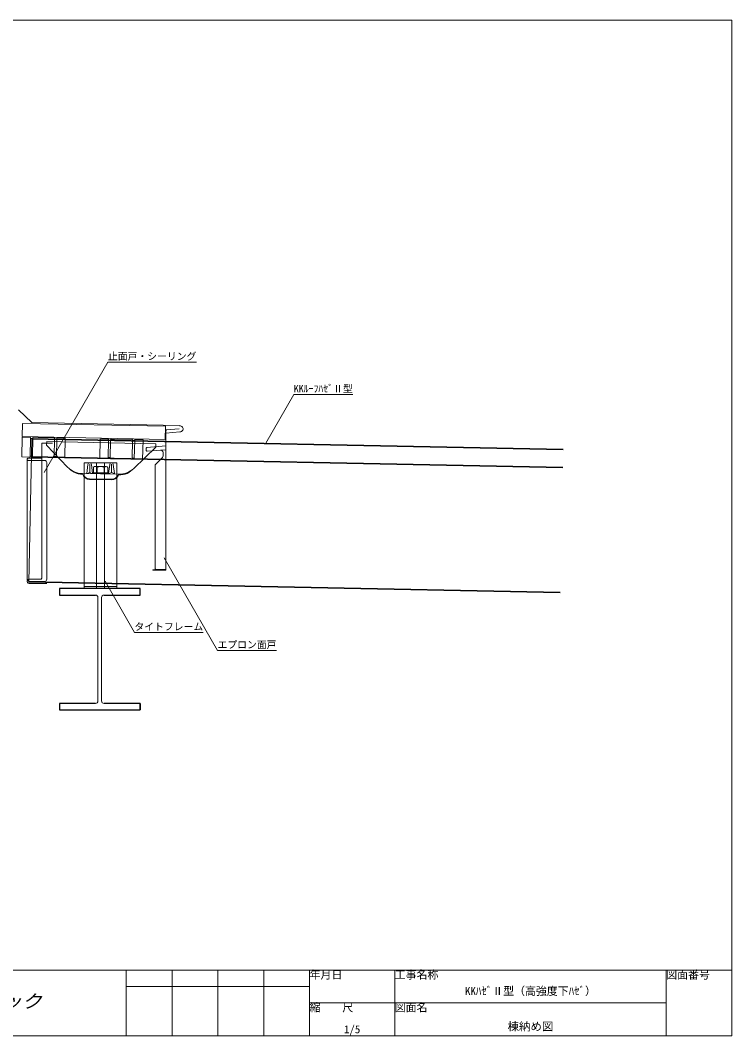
# Model space of a CAD drawing. Units: millimetres at full size, sheet at 1:5; details may follow other scales. Extents: x -3142 to 7368, y -2477 to 558.
# Drawn here: x 2145 to 3123, y -837 to 558 of the extents above; entities that cross this region are included whole.
import ezdxf
from ezdxf.enums import TextEntityAlignment as Align

# ---------------------------------------------------------------- set-up
doc = ezdxf.new("R2010")
doc.units = ezdxf.units.MM
doc.header["$LTSCALE"] = 5
doc.layers.add('0-0_0', color=7, linetype='Continuous', lineweight=18)
doc.layers.add('0-3_LAYER003', color=5, linetype='Continuous', lineweight=18)
doc.layers.add('0-4_LAYER004', color=7, linetype='Continuous')
doc.styles.add('HG丸ｺﾞｼｯｸM-PRO', font='')
doc.styles.add('ＭＳ ゴシック', font='')
doc.styles.get('HG丸ｺﾞｼｯｸM-PRO').set_extended_font_data('HG丸ｺﾞｼｯｸM-PRO')
doc.styles.get('ＭＳ ゴシック').set_extended_font_data('MS Gothic')

# ---------------------------------------------------------------- blocks, each defined once
blk = doc.blocks.new('GROUP_2(1)')
at = {"layer": '0-3_LAYER003'}
blk.add_lwpolyline([(179.488, 226.254), (161.575, 226.612), (160.675, 181.621), (178.589, 181.263)], dxfattribs=at)
blk = doc.blocks.new('GROUP_3(1)')
at = {"layer": '0-3_LAYER003'}
blk.add_lwpolyline([(241.076, 180.013), (258.989, 179.655), (259.889, 224.646), (241.976, 225.004)], dxfattribs=at)
blk = doc.blocks.new('GROUP_1(1)')
at = {"layer": '0-3_LAYER003'}
for p, q in [((179.863, 182.488), (180.713, 224.979)), ((184.437, 223.654), (181.938, 223.704)), ((185.709, 224.724), (184.862, 182.388)), ((234.477, 225.154), (186.987, 226.104)), ((234.852, 181.388), (235.702, 223.879)), ((239.426, 222.555), (236.927, 222.605)), ((240.699, 223.694), (239.851, 181.288)), ((181.138, 183.712), (183.638, 183.662)), ((186.087, 181.113), (233.577, 180.163)), ((236.127, 182.613), (238.626, 182.563))]:
    blk.add_line(p, q, dxfattribs=at)
for centre, start, end in [((179.463, 225.004), 358.85411, 88.85419), ((181.963, 224.954), 178.85411, 268.85419), ((184.462, 224.904), 268.85411, 358.85419), ((186.962, 224.854), 88.85411, 178.85415), ((234.452, 223.904), 358.85411, 88.85419), ((236.952, 223.854), 178.85411, 268.85419), ((239.451, 223.804), 268.85411, 358.85419), ((241.951, 223.754), 88.85411, 178.85415), ((178.614, 182.513), 268.85411, 358.85419), ((181.113, 182.463), 88.85411, 178.85415), ((183.613, 182.413), 358.85411, 88.85419), ((186.112, 182.363), 178.85411, 268.85419), ((233.602, 181.413), 268.85411, 358.85419), ((236.102, 181.363), 88.85411, 178.85415), ((238.601, 181.313), 358.85411, 88.85419), ((241.101, 181.263), 178.85411, 268.85419)]:
    blk.add_arc(centre, 1.25, start, end, dxfattribs=at)
for name in ['GROUP_2(1)', 'GROUP_3(1)']:
    blk.add_blockref(name, (0, 0), dxfattribs=at)
blk = doc.blocks.new('GROUP_6(1)')
at = {"layer": '0-4_LAYER004'}
blk.add_lwpolyline([(68.166, -393.958), (253.333, -393.958), (253.333, -379.145), (253.333, -393.958), (253.333, -379.145), (170.47, -379.145)], dxfattribs=at)
blk = doc.blocks.new('GROUP_7(1)')
at = {"layer": '0-4_LAYER004'}
blk.add_lwpolyline([(170.47, -131.022), (253.333, -131.022), (253.333, -116.208), (68.166, -116.208), (68.166, -131.022), (151.028, -131.022)], dxfattribs=at)
blk = doc.blocks.new('GROUP_8(1)')
at = {"layer": '0-4_LAYER004'}
blk.add_lwpolyline([(151.028, -379.145), (68.166, -379.145), (68.166, -393.958)], dxfattribs=at)
blk = doc.blocks.new('GROUP_5(1)')
at = {"layer": '0-3_LAYER003'}
blk.add_lwpolyline([(-291.537, 180.013), (-309.45, 179.655), (-310.35, 224.646), (-292.437, 225.004)], dxfattribs=at)
blk = doc.blocks.new('GROUP_4(1)')
at = {"layer": '0-3_LAYER003'}
blk.add_lwpolyline([(-229.95, 226.254), (-212.037, 226.612), (-211.137, 181.621), (-229.05, 181.263)], dxfattribs=at)

msp = doc.modelspace()

# ---------------------------------------------------------------- linework, layer by layer
at = {"layer": '0-0_0'}
for p, q in [((3123.139, 558.15), (3123.139, -836.85)), ((2160.895, -16.466), (2160.452, -38.646)), ((2160.895, -16.466), (2160.452, -38.646)), ((2891.427, -31.997), (2160.832, -17.384)), ((2891.447, -30.998), (2160.852, -16.385)), ((2156.946, -213.891), (2160.452, -38.646)), ((2890.955, -55.625), (2160.404, -41.013)), ((2890.935, -56.625), (2160.384, -42.013)), ((2887.497, -228.503), (2156.946, -213.891)), ((2887.517, -227.503), (2156.966, -212.891)), ((2251.984, -234.784), (2251.984, -376.992)), ((2256.983, -376.992), (2256.983, -234.784)), ((1163.139, -746.85), (3123.139, -746.85)), ((2290.92, -746.85), (2290.92, -836.85)), ((2353.921, -746.85), (2353.921, -836.85)), ((2416.921, -746.85), (2416.921, -836.85)), ((2479.921, -746.85), (2479.921, -836.85)), ((2542.92, -746.85), (2542.92, -836.85)), ((2659.919, -746.85), (2659.919, -836.85)), ((3033.139, -746.85), (3033.139, -836.85)), ((2542.92, -769.35), (2290.92, -769.35)), ((2542.92, -791.85), (3033.139, -791.85)), ((3123.139, -836.85), (1163.139, -836.85))]:
    msp.add_line(p, q, dxfattribs=at)
at = {"layer": '0-0_0', "color": 4}
for p, q in [((2265.77, 88.66), (2178.057, -63.265)), ((2265.77, 88.66), (2387.27, 88.66)), ((2482.547, -22.819), (2521.209, 44.146)), ((2602.209, 44.146), (2521.209, 44.146)), ((2343.173, -180.167), (2416.371, -307.661)), ((2302.11, -282.888), (2261.68, -212.469)), ((2396.61, -282.888), (2302.11, -282.888)), ((2416.371, -307.661), (2497.371, -307.661))]:
    msp.add_line(p, q, dxfattribs=at)
at = {"layer": '0-0_0', "color": 5}
for p, q in [((2160.912, 5.375), (2142.652, 22.837)), ((2364.22, 1.309), (2160.912, 5.375)), ((2345.427, -5.402), (2345.427, -196.482)), ((2345.427, -9.047), (2364.59, -7.272)), ((2363.427, -2.982), (2346.344, -4.406)), ((2158.847, -41.203), (2159.357, -15.708)), ((2161.592, -16.503), (2160.092, -16.473)), ((2162.355, -15.861), (2161.847, -41.263)), ((2191.616, -15.603), (2163.122, -15.033)), ((2174.644, -23.7), (2174.644, -46.423)), ((2175.644, -22.7), (2189.644, -22.7)), ((2181.394, -25.516), (2210.313, -55.615)), ((2331.464, -23.517), (2181.494, -20.517)), ((2191.841, -41.863), (2192.351, -16.368)), ((2194.585, -17.163), (2193.086, -17.133)), ((2195.349, -16.479), (2194.84, -41.923)), ((2345.427, -26.482), (2319.339, -28.764)), ((2159.612, -40.468), (2161.112, -40.498)), ((2192.606, -41.128), (2194.105, -41.158)), ((2318.427, -29.761), (2318.427, -33.006)), ((2345.427, -31.735), (2319.514, -34.002)), ((2341.427, -35.359), (2341.427, -40.239)), ((2154.644, -44.923), (2154.644, -209.7)), ((2156.144, -43.423), (2174.644, -43.423)), ((2156.144, -43.423), (2174.644, -43.423)), ((2156.144, -46.423), (2178.644, -46.423)), ((2162.582, -42.028), (2191.076, -42.598)), ((2174.644, -46.423), (2174.644, -208.2)), ((2181.644, -49.423), (2181.644, -209.7)), ((2233.123, -49.697), (2278.123, -49.697)), ((2233.123, -49.697), (2233.123, -219.697)), ((2236.623, -64.697), (2238.141, -51.902)), ((2240.623, -51.811), (2240.623, -63.287)), ((2244.623, -64.697), (2243.106, -51.902)), ((2245.988, -55.722), (2245.838, -63.221)), ((2263.181, -55.066), (2248.461, -54.771)), ((2250.123, -222.197), (2250.123, -49.697)), ((2261.123, -222.197), (2261.123, -49.697)), ((2266.623, -64.697), (2268.141, -51.902)), ((2270.623, -51.811), (2270.623, -63.287)), ((2274.623, -64.697), (2273.106, -51.902)), ((2278.123, -222.197), (2278.123, -49.697)), ((2330.427, -52.482), (2340.548, -42.361)), ((2330.427, -52.482), (2330.427, -194.482)), ((2280.614, -65.509), (2230.624, -64.509)), ((2278.115, -65.459), (2233.124, -64.559)), ((2238.387, -63.815), (2236.623, -64.697)), ((2242.859, -63.815), (2244.623, -64.697)), ((2244.623, -63.605), (2244.623, -64.605)), ((2266.619, -65.137), (2244.623, -64.697)), ((2266.639, -64.137), (2244.643, -63.697)), ((2265.464, -63.613), (2245.838, -63.221)), ((2250.895, -55.82), (2250.745, -63.319)), ((2260.708, -56.017), (2260.558, -63.515)), ((2265.614, -56.115), (2265.464, -63.613)), ((2266.623, -63.605), (2266.623, -64.605)), ((2268.387, -63.815), (2266.623, -64.697)), ((2272.859, -63.815), (2274.623, -64.697)), ((2270.456, -73.307), (2240.462, -72.707)), ((2270.476, -72.307), (2240.482, -71.707)), ((2233.123, -222.197), (2233.123, -89.697)), ((2344.427, -197.482), (2327.427, -197.482)), ((2345.427, -196.482), (2332.427, -196.482)), ((2157.644, -209.7), (2173.144, -209.7)), ((2157.644, -212.7), (2178.644, -212.7)), ((2157.644, -215.7), (2181.644, -215.7)), ((2233.123, -219.697), (2278.123, -219.697)), ((2233.123, -222.197), (2278.123, -222.197))]:
    msp.add_line(p, q, dxfattribs=at)
at = {"layer": '0-0_0', "color": 33}
for p, q in [((2148.255, 4.268), (2147.895, -13.729)), ((2344.954, 0.334), (2148.255, 4.268))]:
    msp.add_line(p, q, dxfattribs=at)
at = {"layer": '0-0_0'}
msp.add_lwpolyline([(1163.139, -836.85), (1163.139, 558.15), (3123.139, 558.15)], dxfattribs=at)
at = {"layer": '0-0_0', "color": 33}
msp.add_lwpolyline([(2344.954, 0.334), (2344.594, -17.663), (2147.895, -13.729)], dxfattribs=at)
at = {"layer": '0-0_0', "color": 5}
for points in [[(2331.464, -23.517), (2181.494, -20.517), (2181.394, -25.516)], [(2331.464, -23.517), (2331.364, -28.516), (2301.265, -57.435)], [(2345.293, -196.982), (2327.427, -196.982), (2327.427, -197.482)]]:
    msp.add_lwpolyline(points, dxfattribs=at)
for centre, radius, start, end in [((2364.967, -3.089), 4.1, 265.70838, 100.49495), ((2346.426, -5.402), 1, 94.74663, 179.9829), ((2158.607, -15.693), 0.75, 358.85411, 88.8542), ((2160.107, -15.723), 0.75, 178.85411, 268.8542), ((2161.607, -15.753), 0.75, 268.85411, 358.8542), ((2163.107, -15.783), 0.75, 88.85411, 178.8542), ((2175.644, -23.7), 1, 89.99996, 180.00004), ((2191.601, -16.353), 0.75, 358.85411, 88.8542), ((2193.101, -16.383), 0.75, 178.85411, 268.8542), ((2194.6, -16.413), 0.75, 268.85411, 358.8542), ((2196.1, -16.443), 0.75, 88.85411, 178.8542), ((2158.098, -41.188), 0.75, 268.85411, 358.8542), ((2159.597, -41.218), 0.75, 88.85411, 178.8542), ((2161.097, -41.248), 0.75, 358.85411, 88.8542), ((2162.597, -41.278), 0.75, 178.85411, 268.8542), ((2192.591, -41.878), 0.75, 88.85411, 178.8542), ((2194.09, -41.908), 0.75, 358.85411, 88.8542), ((2319.426, -33.006), 1, 180.00144, 275.00153), ((2319.427, -29.76), 1, 95.04944, 180.04949), ((2338.426, -35.359), 3.001, 0.00065, 95.00073), ((2338.426, -40.239), 3.001, 314.99915, 359.99906), ((2156.144, -44.923), 1.5, 89.99996, 180.00004), ((2156.144, -44.923), 1.5, 180, 270.00004), ((2178.644, -49.423), 3, 359.99996, 90.00004), ((2191.091, -41.848), 0.75, 268.85411, 358.8542), ((2195.59, -41.938), 0.75, 178.85411, 268.8542), ((2231.141, -38.65), 26.864, 219.163, 269.44783), ((2231.204, -35.544), 28.971, 223.85402, 268.85402), ((2240.623, -52.197), 2.5, 6.76359, 173.23641), ((2248.391, -58.281), 3.51, 44.50817, 133.19988), ((2255.57, -67.458), 12.542, 65.81899, 111.88905), ((2263.111, -58.576), 3.51, 44.50817, 133.19988), ((2270.623, -52.197), 2.5, 6.76358, 173.23641), ((2240.695, -61.066), 10.643, 198.86998, 268.85402), ((2240.667, -62.459), 10.25, 191.53441, 268.85402), ((2240.623, -68.287), 5, 63.43495, 116.56505), ((2270.623, -68.287), 5, 63.43495, 116.56505), ((2270.661, -63.059), 10.25, 268.85402, 346.17364), ((2270.689, -61.666), 10.643, 268.85402, 338.83806), ((2281.131, -39.65), 26.864, 268.85402, 318.54504), ((2281.194, -36.544), 28.971, 268.85402, 313.85402), ((2332.427, -194.482), 2, 180, 270.00004), ((2173.144, -208.2), 1.5, 269.99996, 360), ((2344.427, -196.482), 1, 269.99996, 360), ((2157.644, -209.7), 3, 180, 270.00004), ((2157.644, -212.7), 3, 149.99929, 269.99925), ((2157.644, -212.7), 3, 90.00075, 150.00071), ((2178.644, -209.7), 3, 269.99996, 360)]:
    msp.add_arc(centre, radius, start, end, dxfattribs=at)
at = {"layer": '0-0_0'}
for centre, start, end in [((2248.651, -234.784), 359.99996, 90.00004), ((2260.316, -234.784), 89.99996, 180.00004), ((2248.651, -376.992), 269.99996, 360), ((2260.316, -376.992), 179.99996, 270.00004)]:
    msp.add_arc(centre, 3.333, start, end, dxfattribs=at)

# ---------------------------------------------------------------- block references
at = {"layer": '0-0_0', "yscale": 0.6}
for name, p, xscale in [('GROUP_4(1)', (2020.653, -150.696), -0.6), ('GROUP_5(1)', (2020.653, -150.696), -0.6), ('GROUP_1(1)', (2158.034, -152.838), 0.6), ('GROUP_7(1)', (2158.034, -152.838), 0.6), ('GROUP_6(1)', (2158.034, -152.838), 0.6), ('GROUP_8(1)', (2158.034, -152.838), 0.6)]:
    msp.add_blockref(name, p, dxfattribs=dict(at, xscale=xscale))

# ---------------------------------------------------------------- texts
at = {"layer": '0-0_0', "style": 'ＭＳ ゴシック'}
for s, height, p in [('止面戸・シーリング', 9.897, (2265.77, 88.66)), ('㏍ﾙｰﾌﾊｾﾞⅡ型', 9.897, (2521.209, 44.146)), ('タイトフレーム', 9.897, (2302.11, -282.888)), ('エプロン面戸', 9.897, (2416.371, -307.661)), ('年月日', 11, (2542.92, -761.85)), ('工事名称', 11, (2659.919, -761.85)), ('図面番号', 11, (3033.139, -761.85)), ('KKﾊｾﾞⅡ型（高強度下ﾊｾﾞ）', 11, (2756.529, -784.35)), ('縮\u3000\u3000尺', 11, (2542.921, -806.85)), ('図面名', 11, (2659.919, -806.85)), ('1/5', 11, (2590.17, -836.85))]:
    msp.add_text(s, height=height, dxfattribs=at).set_placement(p, align=Align.BOTTOM_LEFT)
at = {"layer": '0-0_0', "color": 3, "style": 'HG丸ｺﾞｼｯｸM-PRO', "oblique": 15, "width": 1.1}
msp.add_text('株式会社コマスヤアルテック', height=18.33, dxfattribs=at).set_placement((1817.483, -804.35), align=Align.BOTTOM_LEFT)
at = {"layer": '0-0_0', "style": 'ＭＳ ゴシック', "width": 1.05}
msp.add_text('棟納め図', height=11, dxfattribs=at).set_placement((2815.029, -833.1), align=Align.BOTTOM_LEFT)

doc.saveas('drawing.dxf')
